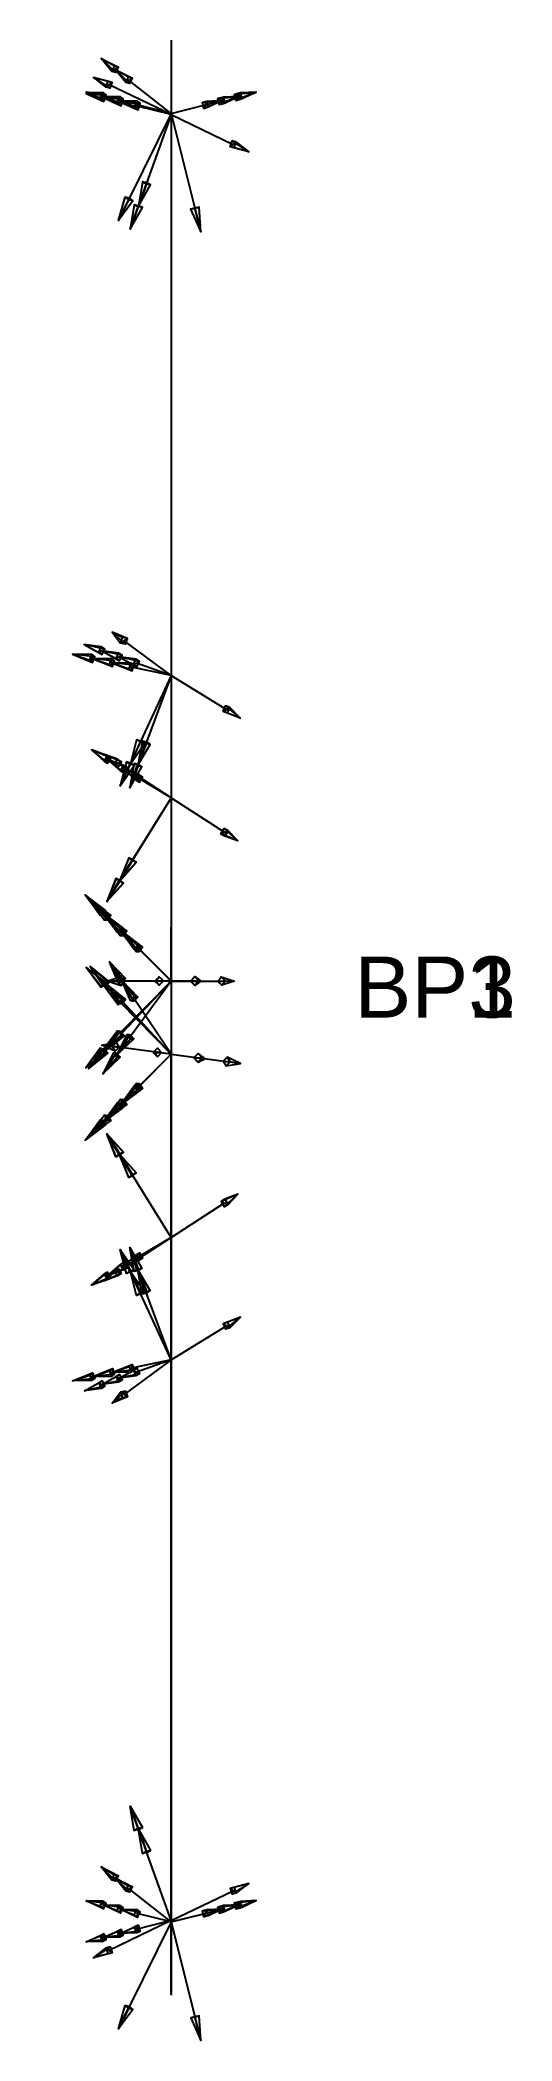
# Model space of a CAD drawing. Header units: millimetres. Extents: x -1660 to 13, y -87 to 87.
# Drawn here: x -25.7 to 12.9, y -83.7 to 80 of the extents above.
import ezdxf

# ---------------------------------------------------------------- set-up
doc = ezdxf.new("R2010")
doc.units = ezdxf.units.MM
for name, color, linetype in [('AutoDetect_1_5', 1, 'Continuous'), ('AutoDetect_2_10', 1, 'Continuous'), ('AutoDetect_3_0', 1, 'Continuous'), ('AutoDetect_3_11', 1, 'Continuous'), ('AutoDetect_3_6', 1, 'Continuous'), ('AutoDetect_4_3', 1, 'Continuous'), ('AutoDetect_4_4', 1, 'Continuous'), ('AutoDetect_4_9', 1, 'Continuous'), ('Rippe_ID_GUID_8064C2C4_A365_4b3d_B35B_679B7BBF4C36', 1, 'Continuous')]:
    doc.layers.add(name, color=color, linetype=linetype)
doc.styles.get("Standard").update_dxf_attribs({"font": 'arial.ttf'})

# ---------------------------------------------------------------- blocks, each defined once
blk = doc.blocks.new('Kontrollpunkt')
at = {"color": 0}
for q in [(0, 6), (8, 0), (0, 0, 4)]:
    blk.add_line((0, 0), q, dxfattribs=at)
for points in [[(0.25, 8, -0.25), (-0.25, 8, -0.25), (-0.25, 8, 0.25), (0, 10, 0), (-0.25, 8, -0.25), (0.25, 8, 0.25), (0, 10, 0), (0.25, 8, -0.25), (0.25, 8, 0.25), (-0.25, 8, 0.25)], [(0.25, 6, -0.25), (-0.25, 6, -0.25), (-0.25, 6, 0.25), (0, 8, 0), (-0.25, 6, -0.25), (0.25, 6, 0.25), (0, 8, 0), (0.25, 6, -0.25), (0.25, 6, 0.25), (-0.25, 6, 0.25)], [(0.25, 0.25, 4), (-0.25, 0.25, 4), (-0.25, -0.25, 4), (0, 0, 6), (-0.25, 0.25, 4), (0.25, -0.25, 4), (0, 0, 6), (0.25, 0.25, 4), (0.25, -0.25, 4), (-0.25, -0.25, 4)], [(0.25, 0.25, 6), (-0.25, 0.25, 6), (-0.25, -0.25, 6), (0, 0, 8), (-0.25, 0.25, 6), (0.25, -0.25, 6), (0, 0, 8), (0.25, 0.25, 6), (0.25, -0.25, 6), (-0.25, -0.25, 6)], [(0.25, 0.25, 8), (-0.25, 0.25, 8), (-0.25, -0.25, 8), (0, 0, 10), (-0.25, 0.25, 8), (0.25, -0.25, 8), (0, 0, 10), (0.25, 0.25, 8), (0.25, -0.25, 8), (-0.25, -0.25, 8)], [(8, 0.25, -0.25), (8, 0.25, 0.25), (8, -0.25, 0.25), (10, 0, 0), (8, 0.25, 0.25), (8, -0.25, -0.25), (10, 0, 0), (8, 0.25, -0.25), (8, -0.25, -0.25), (8, -0.25, 0.25)]]:
    blk.add_polyline3d(points, dxfattribs=at)

msp = doc.modelspace()

# ---------------------------------------------------------------- linework, layer by layer
at = {"layer": 'AutoDetect_1_5', "color": 1}
msp.add_line((-15, 80, -450), (-15, -80, -450), dxfattribs=at)
at = {"layer": 'AutoDetect_2_10', "color": 1}
msp.add_line((-15, 80, -303), (-15, -80, -303), dxfattribs=at)
at = {"layer": 'AutoDetect_3_0', "color": 1}
msp.add_line((-15, 3, -426), (-15, 3, -322), dxfattribs=at)
at = {"layer": 'AutoDetect_3_0', "color": 1, "extrusion": (-1, 0, 0)}
for centre, start, end in [((-18, -426, 15), 315, 0), ((-18, -322, 15), 0, 45)]:
    msp.add_arc(centre, 15, start, end, dxfattribs=at)
at = {"layer": 'AutoDetect_3_11', "color": 1}
msp.add_line((-15, 79.9, -441), (-15, 18, -441), dxfattribs=at)
at = {"layer": 'AutoDetect_3_11', "color": 1, "extrusion": (-1, 0, 0)}
msp.add_arc((-18, -426, 15), 15, 270, 315, dxfattribs=at)
at = {"layer": 'AutoDetect_3_6', "color": 1}
msp.add_line((-15, 79.9, -307), (-15, 18, -307), dxfattribs=at)
at = {"layer": 'AutoDetect_3_6', "color": 1, "extrusion": (1, 0, 0)}
msp.add_arc((18, -322, -15), 15, 90, 135, dxfattribs=at)
at = {"layer": 'AutoDetect_4_3', "color": 1}
msp.add_line((-15, -3, -322), (-15, -3, -426), dxfattribs=at)
at = {"layer": 'AutoDetect_4_3', "color": 1, "extrusion": (-1, 0, 0)}
for centre, start, end in [((18, -322, 15), 135, 180), ((18, -426, 15), 180, 225)]:
    msp.add_arc(centre, 15, start, end, dxfattribs=at)
at = {"layer": 'AutoDetect_4_4', "color": 1}
msp.add_line((-15, -79.9, -307), (-15, -18, -307), dxfattribs=at)
at = {"layer": 'AutoDetect_4_4', "color": 1, "extrusion": (-1, 0, 0)}
msp.add_arc((18, -322, 15), 15, 90, 135, dxfattribs=at)
at = {"layer": 'AutoDetect_4_9', "color": 1}
msp.add_line((-15, -79.9, -441), (-15, -18, -441), dxfattribs=at)
at = {"layer": 'AutoDetect_4_9', "color": 1, "extrusion": (1, 0, 0)}
msp.add_arc((-18, -426, -15), 15, 270, 315, dxfattribs=at)

# ---------------------------------------------------------------- block references
at = {"layer": 'AutoDetect_1_5', "color": 1, "extrusion": (-0.696364, 0.173648, -0.696364), "rotation": 17.30978033064729}
for p in [(-68.17, -300.36, 336.66), (75.43, -325.29, 310.96)]:
    msp.add_blockref('Kontrollpunkt', p, dxfattribs=at)
at = {"layer": 'AutoDetect_2_10', "color": 1, "extrusion": (0.696364, 0.173648, 0.696364), "rotation": 180}
for p in [(75.43, -219.79, -208.59), (-68.17, -194.86, -234.29)]:
    msp.add_blockref('Kontrollpunkt', p, dxfattribs=at)
at = {"layer": 'AutoDetect_3_0', "color": 1, "extrusion": (-0.704416, 0.704416, 0.087156), "rotation": 274.9810693937002}
msp.add_blockref('Kontrollpunkt', (8.49, -425.49, -24.45), dxfattribs=at)
at = {"layer": 'AutoDetect_3_0', "color": 1, "extrusion": (-0.696364, 0.696364, -0.173648), "rotation": 260.1489238834161}
for p in [(8.49, -377.93, 79.56), (8.49, -324.75, 70.19)]:
    msp.add_blockref('Kontrollpunkt', p, dxfattribs=at)
at = {"layer": 'AutoDetect_3_0', "color": 1, "extrusion": (-0.650895, 0.650895, 0.390731), "rotation": 291.3421348077551}
msp.add_blockref('Kontrollpunkt', (8.49, -397.11, -154.74), dxfattribs=at)
at = {"layer": 'AutoDetect_3_0', "color": 1, "extrusion": (-0.650895, 0.650895, -0.390731), "rotation": 248.6578651922448}
msp.add_blockref('Kontrollpunkt', (8.49, -291.43, 137.53), dxfattribs=at)
at = {"layer": 'AutoDetect_3_11', "color": 1, "extrusion": (-0.696364, 0.173648, 0.696364), "rotation": 261.8614270189084}
msp.add_blockref('Kontrollpunkt', (-68.07, -339.09, -283.82), dxfattribs=at)
at = {"layer": 'AutoDetect_3_11', "color": 1, "extrusion": (-0.807946, 0.173648, 0.563089), "rotation": 255.7307920576159}
msp.add_blockref('Kontrollpunkt', (-24.22, -376.01, -231.34), dxfattribs=at)
at = {"layer": 'AutoDetect_3_11', "color": 1, "extrusion": (-0.650895, 0.390731, 0.650895), "rotation": 268.7304672588111}
msp.add_blockref('Kontrollpunkt', (-7.71, -349.19, -270.25), dxfattribs=at)
at = {"layer": 'AutoDetect_3_6', "color": 1, "extrusion": (-0.696364, 0.173648, -0.696364), "rotation": 278.1385729810916}
msp.add_blockref('Kontrollpunkt', (-68.07, -197.74, 237.06), dxfattribs=at)
at = {"layer": 'AutoDetect_3_6', "color": 1, "extrusion": (-0.710718, 0.252942, -0.65643), "rotation": 277.9566922299517}
msp.add_blockref('Kontrollpunkt', (-21.35, -216.16, 219.27), dxfattribs=at)
at = {"layer": 'AutoDetect_3_6', "color": 1, "extrusion": (-0.650895, 0.390731, -0.650895), "rotation": 271.2695327411889}
msp.add_blockref('Kontrollpunkt', (-7.71, -218.66, 216.62), dxfattribs=at)
at = {"layer": 'AutoDetect_4_3', "color": 1, "extrusion": (-0.650895, -0.650895, -0.390731), "rotation": 116.9856821999535}
msp.add_blockref('Kontrollpunkt', (-8.49, -291.43, 137.53), dxfattribs=at)
at = {"layer": 'AutoDetect_4_3', "color": 1, "extrusion": (-0.704416, -0.704416, -0.087156), "rotation": 96.48008768721698}
msp.add_blockref('Kontrollpunkt', (-8.49, -319.67, 40.74), dxfattribs=at)
at = {"layer": 'AutoDetect_4_3', "color": 1, "extrusion": (-0.696364, -0.696364, 0.173648), "rotation": 77.24859307823723}
for p in [(-8.49, -358.71, -50.33), (-8.49, -411.89, -59.7)]:
    msp.add_blockref('Kontrollpunkt', p, dxfattribs=at)
at = {"layer": 'AutoDetect_4_3', "color": 1, "extrusion": (-0.650895, -0.650895, 0.390731), "rotation": 63.01431780004646}
msp.add_blockref('Kontrollpunkt', (-8.49, -397.11, -154.74), dxfattribs=at)
at = {"layer": 'AutoDetect_4_4', "color": 1, "extrusion": (-0.650895, -0.390731, -0.650895), "rotation": 88.73046725881106}
msp.add_blockref('Kontrollpunkt', (7.71, -218.66, 216.62), dxfattribs=at)
at = {"layer": 'AutoDetect_4_4', "color": 1, "extrusion": (-0.807946, -0.173648, -0.563089), "rotation": 75.7307906383824}
msp.add_blockref('Kontrollpunkt', (24.22, -242.13, 189.85), dxfattribs=at)
at = {"layer": 'AutoDetect_4_4', "color": 1, "extrusion": (-0.696364, -0.173648, -0.696364), "rotation": 81.86142701890837}
msp.add_blockref('Kontrollpunkt', (68.07, -197.74, 237.06), dxfattribs=at)
at = {"layer": 'AutoDetect_4_9', "color": 1, "extrusion": (-0.650895, -0.390731, 0.650895), "rotation": 91.26953274118894}
msp.add_blockref('Kontrollpunkt', (7.71, -349.19, -270.25), dxfattribs=at)
at = {"layer": 'AutoDetect_4_9', "color": 1, "extrusion": (-0.710718, -0.252942, 0.656429), "rotation": 97.95669441815153}
msp.add_blockref('Kontrollpunkt', (21.35, -348.12, -271.74), dxfattribs=at)
at = {"layer": 'AutoDetect_4_9', "color": 1, "extrusion": (-0.696364, -0.173648, 0.696364), "rotation": 98.13857298109163}
msp.add_blockref('Kontrollpunkt', (68.07, -339.09, -283.82), dxfattribs=at)

# ---------------------------------------------------------------- texts
at = {"layer": 'Rippe_ID_GUID_8064C2C4_A365_4b3d_B35B_679B7BBF4C36', "color": 5}
for s, p in [('BP3', (0, 0, -111)), ('BP1', (0, 0))]:
    msp.add_text(s, height=5, dxfattribs=at).set_placement(p)

doc.saveas('drawing.dxf')
